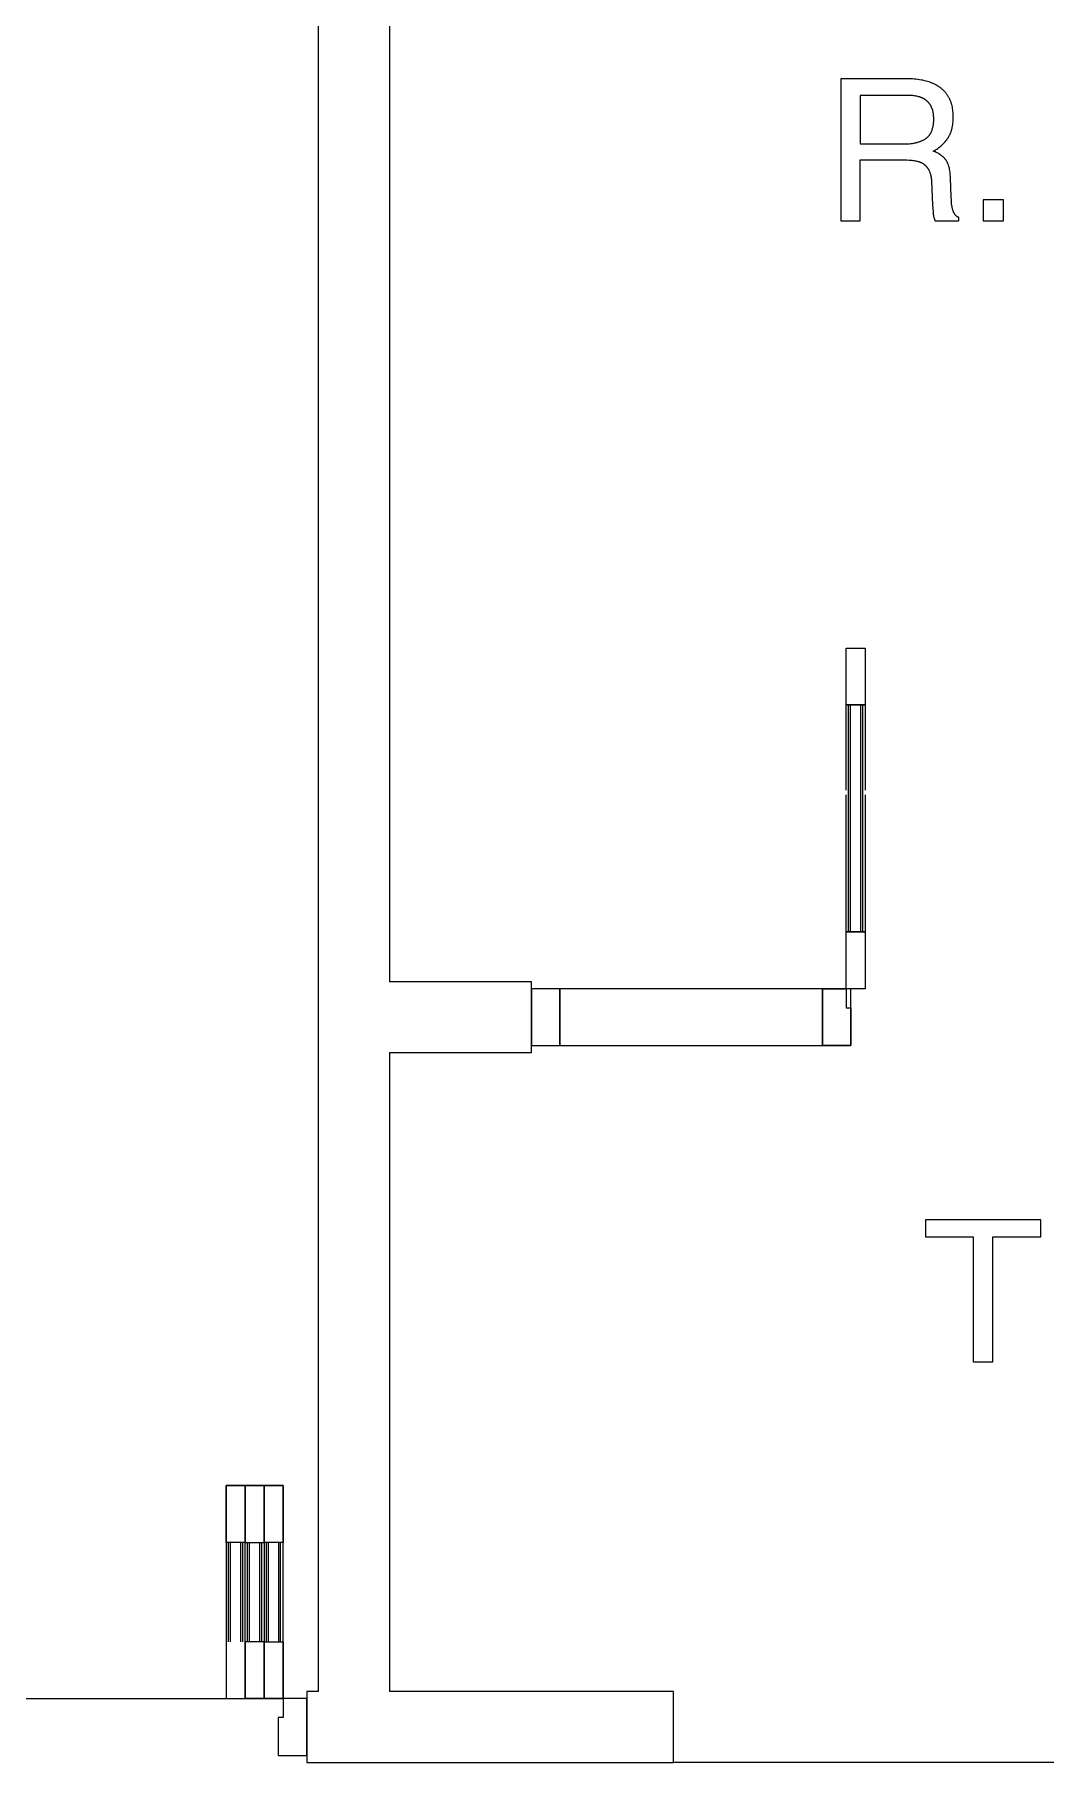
# Model space of a CAD drawing. Header units: metres. Extents: x 0 to 2861, y -1 to 1496.
# Drawn here: x 7.861 to 9.997, y 21.772 to 25.423 of the extents above; entities that cross this region are included whole.
import ezdxf

# ---------------------------------------------------------------- set-up
doc = ezdxf.new("R2010")
doc.units = ezdxf.units.M
doc.layers.add('ARS-KUSEN', color=25, linetype='Continuous', lineweight=9)
doc.layers.add('ARS_DINDING', color=1, linetype='Continuous', lineweight=15)
doc.layers.add('ARS-LANTAI', color=2, linetype='Continuous')
doc.layers.add('Default', color=18, linetype='Continuous')

msp = doc.modelspace()

# ---------------------------------------------------------------- linework, layer by layer
at = {"layer": 'ARS-KUSEN'}
for points in [[(9.5763, 24.0065), (9.5763, 24.1265), (9.6163, 24.1265), (9.6163, 24.0065)], [(9.5763, 23.4065), (9.5763, 23.5265), (9.6163, 23.5265), (9.6163, 23.4065)], [(8.9713, 23.4065), (8.9113, 23.4065), (8.9113, 23.2865), (8.9713, 23.2865)], [(8.9713, 23.2865), (9.5263, 23.2865), (9.5263, 23.4065), (8.9713, 23.4065)], [(9.5863, 23.4065), (9.5263, 23.4065), (9.5263, 23.2865), (9.5863, 23.2865)], [(9.5263, 23.4065), (9.5763, 23.4065), (9.5763, 23.3665), (9.5863, 23.3665), (9.5863, 23.2865), (9.5263, 23.2865)]]:
    msp.add_lwpolyline(points, close=True, dxfattribs=at)
at = {"layer": 'ARS-KUSEN', "color": 16}
for points in [[(9.5763, 23.8265), (9.5763, 24.0065), (9.6163, 24.0065), (9.6163, 23.8265)], [(9.6163, 23.8165), (9.6163, 23.5265), (9.5763, 23.5265), (9.5763, 23.8165)]]:
    msp.add_lwpolyline(points, dxfattribs=at)
at = {"layer": 'ARS-KUSEN'}
for points in [[(9.5813, 23.5265), (9.5813, 24.0065)], [(9.5853, 23.5265), (9.5853, 24.0065)], [(9.6073, 23.5265), (9.6073, 24.0065)], [(9.6113, 23.5265), (9.6113, 24.0065)], [(8.2663, 22.2365), (8.2663, 22.3565)], [(8.2663, 22.3565), (8.3063, 22.3565)], [(8.3063, 22.3565), (8.2663, 22.3565)], [(8.2663, 22.3565), (8.2663, 21.9065)], [(8.3463, 22.3565), (8.3063, 22.3565)], [(8.3063, 22.3565), (8.3063, 22.2365)], [(8.3063, 21.9065), (8.3063, 22.3565)], [(8.3063, 22.3565), (8.3463, 22.3565)], [(8.3063, 22.3565), (8.3063, 22.2365)], [(8.3063, 21.9065), (8.3063, 22.3565)], [(8.3463, 22.2365), (8.3463, 22.3565)], [(8.3463, 22.3565), (8.3863, 22.3565)], [(8.3863, 22.3565), (8.3463, 22.3565)], [(8.3463, 22.3565), (8.3463, 21.9065)], [(8.3463, 22.2365), (8.3463, 22.3565)], [(8.3463, 22.3565), (8.3463, 21.9065)], [(8.3863, 22.3565), (8.3863, 22.2365)], [(8.3863, 21.9065), (8.3863, 22.3565)], [(8.3063, 22.2365), (8.2663, 22.2365)], [(8.2713, 22.0265), (8.2713, 22.2365)], [(8.2753, 22.0265), (8.2753, 22.2365)], [(8.2973, 22.0265), (8.2973, 22.2365)], [(8.3013, 22.0265), (8.3013, 22.2365)], [(8.3063, 22.2365), (8.3463, 22.2365)], [(8.3113, 22.0265), (8.3113, 22.2365)], [(8.3153, 22.0265), (8.3153, 22.2365)], [(8.3373, 22.0265), (8.3373, 22.2365)], [(8.3413, 22.0265), (8.3413, 22.2365)], [(8.3863, 22.2365), (8.3463, 22.2365)], [(8.3513, 22.0265), (8.3513, 22.2365)], [(8.3553, 22.0265), (8.3553, 22.2365)], [(8.3773, 22.0265), (8.3773, 22.2365)], [(8.3813, 22.0265), (8.3813, 22.2365)], [(8.3463, 22.0265), (8.3063, 22.0265)], [(8.3063, 22.0265), (8.3063, 21.9065)], [(8.3463, 21.9065), (8.3463, 22.0265)], [(8.3463, 22.0265), (8.3863, 22.0265)], [(8.3463, 21.9065), (8.3463, 22.0265)], [(8.3863, 22.0265), (8.3863, 21.9065)], [(8.2663, 21.9065), (8.3063, 21.9065)], [(8.3063, 21.9065), (8.3463, 21.9065)], [(8.3463, 21.9065), (8.3063, 21.9065)], [(8.3863, 21.9065), (8.3463, 21.9065)], [(8.3463, 21.9065), (8.3863, 21.9065)], [(8.4363, 21.9065), (8.3863, 21.9065)], [(8.3863, 21.9065), (8.3863, 21.8665)], [(8.4363, 21.7865), (8.4363, 21.9065)], [(8.3863, 21.8665), (8.3763, 21.8665)], [(8.3763, 21.8665), (8.3763, 21.7865)], [(8.3763, 21.7865), (8.4363, 21.7865)]]:
    msp.add_lwpolyline(points, dxfattribs=at)
at = {"layer": 'ARS-LANTAI', "color": 2}
msp.add_lwpolyline([(11.3813, 21.7715), (9.2113, 21.7715)], dxfattribs=at)
at = {"layer": 'ARS_DINDING', "color": 251}
for points in [[(8.6113, 28.9215), (8.6113, 23.4215)], [(8.4613, 21.9215), (8.4613, 26.7715)], [(8.9113, 23.4215), (8.6113, 23.4215)], [(8.9113, 23.2715), (8.9113, 23.4215)], [(8.6113, 23.2715), (8.9113, 23.2715)], [(8.6113, 23.2715), (8.6113, 21.9215)], [(8.4613, 21.9215), (8.4363, 21.9215), (8.4363, 21.7715), (9.2113, 21.7715), (9.2113, 21.9215), (8.6113, 21.9215)]]:
    msp.add_lwpolyline(points, dxfattribs=at)
at = {"layer": 'Default'}
for points in [[(9.7037, 25.3294), (9.5648, 25.3294)], [(9.5648, 25.3294), (9.5648, 25.0294)], [(9.7602, 25.1769), (9.7627, 25.1782), (9.7651, 25.1796), (9.7674, 25.181), (9.7697, 25.1825), (9.7719, 25.1841), (9.774, 25.1856), (9.776, 25.1873), (9.778, 25.189), (9.7799, 25.1907), (9.7818, 25.1925), (9.7835, 25.1944), (9.7853, 25.1963), (9.7869, 25.1983), (9.7885, 25.2003), (9.7899, 25.2023), (9.7914, 25.2045), (9.7921, 25.2055), (9.7927, 25.2066), (9.7934, 25.2078), (9.794, 25.2089), (9.7946, 25.2101), (9.7952, 25.2112), (9.7957, 25.2124), (9.7962, 25.2136), (9.7968, 25.2149), (9.7972, 25.2161), (9.7977, 25.2174), (9.7982, 25.2187), (9.7986, 25.22), (9.799, 25.2213), (9.7994, 25.2227), (9.7997, 25.2241), (9.8001, 25.2254), (9.8004, 25.2269), (9.8009, 25.2297), (9.8014, 25.2327), (9.8018, 25.2357), (9.8021, 25.2388), (9.8023, 25.242), (9.8025, 25.2452), (9.8025, 25.2486), (9.8025, 25.2518), (9.8023, 25.2549), (9.8021, 25.258), (9.8018, 25.261), (9.8015, 25.2639), (9.801, 25.2668), (9.8005, 25.2696), (9.7999, 25.2724), (9.7992, 25.2751), (9.7988, 25.2764), (9.7984, 25.2777), (9.798, 25.279), (9.7975, 25.2803), (9.797, 25.2815), (9.7966, 25.2828), (9.7961, 25.284), (9.7955, 25.2852), (9.795, 25.2864), (9.7944, 25.2876), (9.7938, 25.2887), (9.7932, 25.2899), (9.7926, 25.291), (9.7919, 25.2921), (9.7913, 25.2932), (9.7906, 25.2943), (9.7899, 25.2954), (9.7891, 25.2964), (9.7884, 25.2975), (9.7876, 25.2985), (9.7868, 25.2995), (9.786, 25.3005), (9.7852, 25.3014), (9.7843, 25.3024), (9.7834, 25.3033), (9.7825, 25.3043), (9.7816, 25.3052), (9.7807, 25.3061), (9.7797, 25.3069), (9.7787, 25.3078), (9.7777, 25.3086), (9.7767, 25.3095), (9.7757, 25.3103), (9.7746, 25.3111), (9.7735, 25.3119), (9.7724, 25.3126), (9.7713, 25.3134), (9.7701, 25.3141), (9.769, 25.3148), (9.7678, 25.3155), (9.7653, 25.3169), (9.7628, 25.3182), (9.7602, 25.3194), (9.7588, 25.32), (9.7574, 25.3206), (9.7545, 25.3218), (9.7515, 25.3228), (9.7483, 25.3238), (9.7451, 25.3247), (9.7418, 25.3255), (9.7384, 25.3263), (9.735, 25.3269), (9.7314, 25.3275), (9.7277, 25.328), (9.7239, 25.3285), (9.7201, 25.3288), (9.7161, 25.3291), (9.712, 25.3293), (9.7079, 25.3294), (9.7037, 25.3294)], [(9.7047, 25.2945), (9.6054, 25.2945)], [(9.6054, 25.2945), (9.6054, 25.192)], [(9.6994, 25.192), (9.7029, 25.192), (9.7063, 25.1922), (9.7097, 25.1924), (9.7129, 25.1927), (9.7161, 25.1931), (9.7191, 25.1936), (9.7206, 25.1939), (9.7221, 25.1942), (9.7236, 25.1945), (9.725, 25.1949), (9.7264, 25.1952), (9.7278, 25.1956), (9.7291, 25.196), (9.7304, 25.1965), (9.7318, 25.1969), (9.733, 25.1974), (9.7343, 25.1979), (9.7355, 25.1984), (9.7368, 25.199), (9.7379, 25.1995), (9.7391, 25.2001), (9.7403, 25.2008), (9.7414, 25.2014), (9.7425, 25.202), (9.7436, 25.2027), (9.7446, 25.2034), (9.7451, 25.2038), (9.7456, 25.2042), (9.7461, 25.2045), (9.7466, 25.2049), (9.7471, 25.2053), (9.7476, 25.2057), (9.748, 25.2062), (9.7485, 25.2066), (9.749, 25.207), (9.7494, 25.2075), (9.7498, 25.2079), (9.7503, 25.2084), (9.7507, 25.2088), (9.7511, 25.2093), (9.7515, 25.2098), (9.7519, 25.2103), (9.7523, 25.2108), (9.7527, 25.2113), (9.753, 25.2118), (9.7534, 25.2124), (9.7537, 25.2129), (9.7541, 25.2135), (9.7544, 25.214), (9.7547, 25.2146), (9.7554, 25.2158), (9.756, 25.217), (9.7566, 25.2182), (9.7571, 25.2195), (9.7576, 25.2208), (9.7581, 25.2221), (9.7585, 25.2235), (9.7589, 25.2249), (9.7593, 25.2264), (9.7596, 25.2278), (9.7599, 25.2294), (9.7602, 25.2309), (9.7605, 25.2325), (9.7607, 25.2342), (9.7608, 25.2358), (9.761, 25.2375), (9.7611, 25.2393), (9.7612, 25.241), (9.7612, 25.2428), (9.7613, 25.2447), (9.7612, 25.2467), (9.7612, 25.2486), (9.761, 25.2505), (9.7609, 25.2524), (9.7607, 25.2542), (9.7604, 25.256), (9.7601, 25.2577), (9.7598, 25.2594), (9.7594, 25.2611), (9.759, 25.2627), (9.7585, 25.2643), (9.758, 25.2659), (9.7577, 25.2666), (9.7574, 25.2674), (9.7571, 25.2681), (9.7568, 25.2688), (9.7565, 25.2696), (9.7561, 25.2703), (9.7558, 25.271), (9.7554, 25.2716), (9.7551, 25.2723), (9.7547, 25.273), (9.7543, 25.2736), (9.7539, 25.2743), (9.7535, 25.2749), (9.753, 25.2756), (9.7526, 25.2762), (9.7522, 25.2768), (9.7517, 25.2774), (9.7512, 25.278), (9.7507, 25.2786), (9.7502, 25.2791), (9.7497, 25.2797), (9.7492, 25.2802), (9.7487, 25.2808), (9.7482, 25.2813), (9.7476, 25.2818), (9.747, 25.2823), (9.7465, 25.2828), (9.7459, 25.2833), (9.7453, 25.2838), (9.7447, 25.2843), (9.7441, 25.2847), (9.7434, 25.2852), (9.7428, 25.2856), (9.7421, 25.286), (9.7415, 25.2864), (9.7408, 25.2869), (9.7401, 25.2873), (9.7394, 25.2876), (9.738, 25.2884), (9.7372, 25.2888), (9.7364, 25.2891), (9.7356, 25.2895), (9.7347, 25.2898), (9.7339, 25.2902), (9.733, 25.2905), (9.7321, 25.2908), (9.7312, 25.2911), (9.7294, 25.2916), (9.7274, 25.2921), (9.7255, 25.2926), (9.7234, 25.293), (9.7213, 25.2933), (9.7191, 25.2937), (9.7169, 25.2939), (9.7146, 25.2941), (9.7122, 25.2943), (9.7098, 25.2944), (9.7073, 25.2945), (9.7047, 25.2945)], [(9.6054, 25.192), (9.6994, 25.192)], [(9.7966, 25.1203), (9.7964, 25.1235), (9.7962, 25.1266), (9.7959, 25.1296), (9.7956, 25.1325), (9.7952, 25.1352), (9.7947, 25.1379), (9.7942, 25.1404), (9.7936, 25.1428), (9.7933, 25.144), (9.7929, 25.1451), (9.7926, 25.1462), (9.7922, 25.1473), (9.7919, 25.1484), (9.7915, 25.1494), (9.7911, 25.1504), (9.7906, 25.1514), (9.7902, 25.1523), (9.7897, 25.1532), (9.7893, 25.1541), (9.7888, 25.155), (9.7883, 25.1558), (9.7878, 25.1566), (9.7872, 25.1574), (9.7867, 25.1581), (9.7861, 25.1588), (9.7855, 25.1595), (9.7849, 25.1602), (9.7843, 25.1609), (9.7837, 25.1616), (9.783, 25.1623), (9.7824, 25.163), (9.7817, 25.1636), (9.781, 25.1643), (9.7803, 25.1649), (9.7795, 25.1656), (9.7788, 25.1662), (9.778, 25.1668), (9.7772, 25.1674), (9.7756, 25.1686), (9.7739, 25.1698), (9.7722, 25.1709), (9.7704, 25.172), (9.7685, 25.173), (9.7665, 25.174), (9.7645, 25.175), (9.7624, 25.176), (9.7602, 25.1769)], [(9.6054, 25.0294), (9.6054, 25.1581)], [(9.6054, 25.1581), (9.6979, 25.1581)], [(9.6979, 25.1581), (9.704, 25.158), (9.7096, 25.1578), (9.7122, 25.1576), (9.7148, 25.1573), (9.7172, 25.157), (9.7195, 25.1567), (9.7218, 25.1564), (9.7239, 25.1559), (9.7259, 25.1555), (9.7278, 25.155), (9.7288, 25.1547), (9.7297, 25.1545), (9.7305, 25.1542), (9.7314, 25.1539), (9.7322, 25.1536), (9.733, 25.1533), (9.7338, 25.1529), (9.7345, 25.1526), (9.7351, 25.1523), (9.7358, 25.1519), (9.7364, 25.1516), (9.737, 25.1513), (9.7376, 25.1509), (9.7382, 25.1505), (9.7387, 25.1502), (9.7393, 25.1498), (9.7399, 25.1494), (9.7404, 25.149), (9.741, 25.1486), (9.7415, 25.1481), (9.742, 25.1477), (9.7425, 25.1473), (9.743, 25.1468), (9.7435, 25.1464), (9.744, 25.1459), (9.7445, 25.1454), (9.7449, 25.1449), (9.7454, 25.1444), (9.7459, 25.1439), (9.7463, 25.1434), (9.7467, 25.1429), (9.7471, 25.1424), (9.7476, 25.1418), (9.748, 25.1413), (9.7483, 25.1407), (9.7487, 25.1401), (9.7491, 25.1395), (9.7495, 25.1389), (9.7498, 25.1383), (9.7502, 25.1377), (9.7505, 25.1371), (9.7508, 25.1365), (9.7515, 25.1352), (9.7521, 25.1339), (9.7526, 25.1325), (9.7531, 25.1311), (9.7536, 25.1297), (9.754, 25.1282), (9.7544, 25.1267), (9.7548, 25.1251), (9.7551, 25.1235), (9.7554, 25.1219), (9.7557, 25.1202), (9.7559, 25.1185), (9.7561, 25.1168), (9.7562, 25.115), (9.7563, 25.1132)], [(9.7563, 25.1132), (9.7588, 25.0631)], [(9.798, 25.0801), (9.7966, 25.1203)], [(9.7588, 25.0631), (9.7592, 25.0551), (9.7597, 25.0484), (9.76, 25.0456), (9.7603, 25.0432), (9.7605, 25.0412), (9.7607, 25.0403), (9.7608, 25.0394), (9.7612, 25.0379), (9.7615, 25.0365), (9.7619, 25.0352), (9.7623, 25.0339), (9.7625, 25.0333), (9.7627, 25.0327), (9.7629, 25.0321), (9.7631, 25.0315), (9.7634, 25.031), (9.7636, 25.0304), (9.7639, 25.0299), (9.7641, 25.0294)], [(9.8139, 25.0362), (9.8136, 25.0363), (9.8134, 25.0364), (9.8131, 25.0366), (9.8128, 25.0367), (9.8125, 25.0369), (9.8122, 25.037), (9.812, 25.0372), (9.8117, 25.0374), (9.8114, 25.0375), (9.8111, 25.0377), (9.8109, 25.0379), (9.8106, 25.0381), (9.8104, 25.0383), (9.8101, 25.0385), (9.8096, 25.0389), (9.8091, 25.0393), (9.8086, 25.0397), (9.8082, 25.0402), (9.8077, 25.0407), (9.8073, 25.0412), (9.8068, 25.0417), (9.8064, 25.0423), (9.806, 25.0428), (9.8056, 25.0434), (9.8052, 25.044), (9.8048, 25.0446), (9.8044, 25.0453), (9.8041, 25.0459), (9.8037, 25.0466), (9.8034, 25.0473), (9.8031, 25.048), (9.8028, 25.0488), (9.8024, 25.0496), (9.8022, 25.0503), (9.8019, 25.0511), (9.8016, 25.052), (9.8014, 25.0528), (9.8011, 25.0537), (9.8006, 25.0556), (9.8003, 25.0568), (9.8001, 25.058), (9.7998, 25.0593), (9.7994, 25.0621), (9.799, 25.0651), (9.7987, 25.0685), (9.7984, 25.0721), (9.798, 25.0801)], [(9.8658, 25.074), (9.8658, 25.0294)], [(9.9085, 25.074), (9.8658, 25.074)], [(9.9085, 25.0294), (9.9085, 25.074)], [(9.5648, 25.0294), (9.6054, 25.0294)], [(9.7641, 25.0294), (9.8139, 25.0294)], [(9.8139, 25.0294), (9.8139, 25.0362)], [(9.8658, 25.0294), (9.9085, 25.0294)], [(9.9872, 22.9182), (9.7437, 22.9182)], [(9.7437, 22.9182), (9.7437, 22.8825)], [(9.9872, 22.8825), (9.9872, 22.9182)], [(9.7437, 22.8825), (9.8448, 22.8825)], [(9.8448, 22.8825), (9.8448, 22.6182)], [(9.8861, 22.6182), (9.8861, 22.8825)], [(9.8861, 22.8825), (9.9872, 22.8825)], [(9.8448, 22.6182), (9.8861, 22.6182)]]:
    msp.add_lwpolyline(points, dxfattribs=at)
at = {"layer": 'Default', "color": 2}
msp.add_lwpolyline([(5.6863, 21.9065), (8.3863, 21.9065)], dxfattribs=at)

doc.saveas('drawing.dxf')
